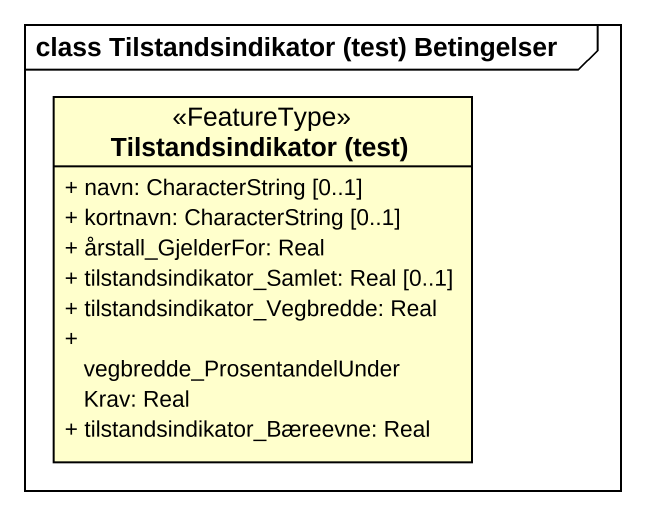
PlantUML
@startuml
mainframe class Tilstandsindikator (test) Betingelser
hide circle
hide empty members
skinparam classAttributeIconSize 0
class "Tilstandsindikator (test)" as Tilstandsindikator_test <<FeatureType>> {
  + navn: CharacterString [0..1]
  + kortnavn: CharacterString [0..1]
  + årstall_GjelderFor: Real
  + tilstandsindikator_Samlet: Real [0..1]
  + tilstandsindikator_Vegbredde: Real
  + vegbredde_ProsentandelUnderKrav: Real
  + tilstandsindikator_Bæreevne: Real
}
@enduml
